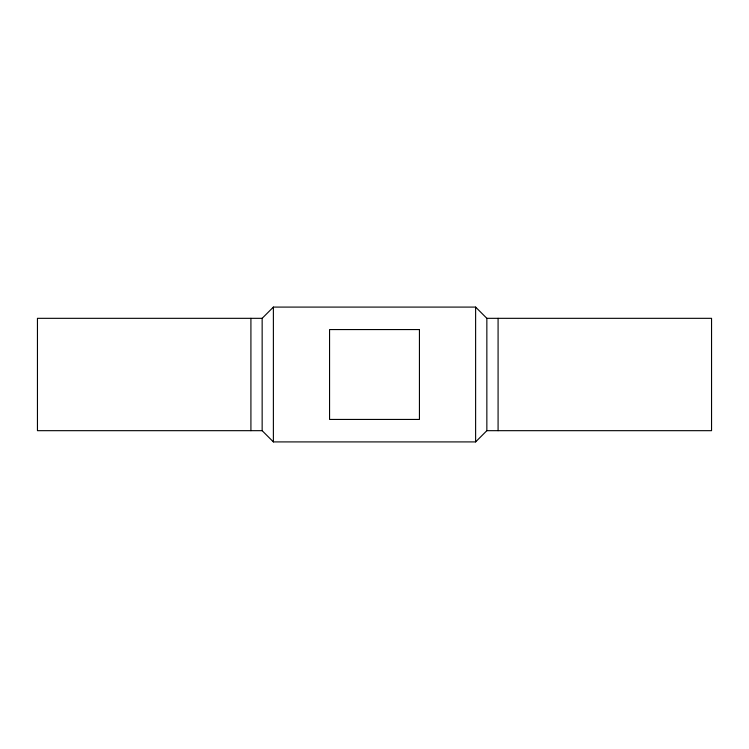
<?xml version="1.0" encoding="UTF-8"?>
<svg xmlns="http://www.w3.org/2000/svg" width="749" height="749" viewBox="0 0 749 749"><rect width="100%" height="100%" fill="white"/><g stroke="black" fill="none" stroke-linecap="round" stroke-linejoin="round"><path stroke-width="1.12" d="M262.15 318.325L273.385 307.09L475.615 307.09L486.85 318.325L486.85 430.675L475.615 441.91L273.385 441.91L262.15 430.675L262.15 318.325L37.45 318.325L37.45 430.675L262.15 430.675M486.85 318.325L711.55 318.325L711.55 430.675L486.85 430.675M498.085 318.325L498.085 430.675M475.615 307.09L475.615 441.91M273.385 307.09L273.385 441.91M250.915 318.325L250.915 430.675M419.44 329.56L329.56 329.56L329.56 419.44L419.44 419.44L419.44 329.56"/></g></svg>
